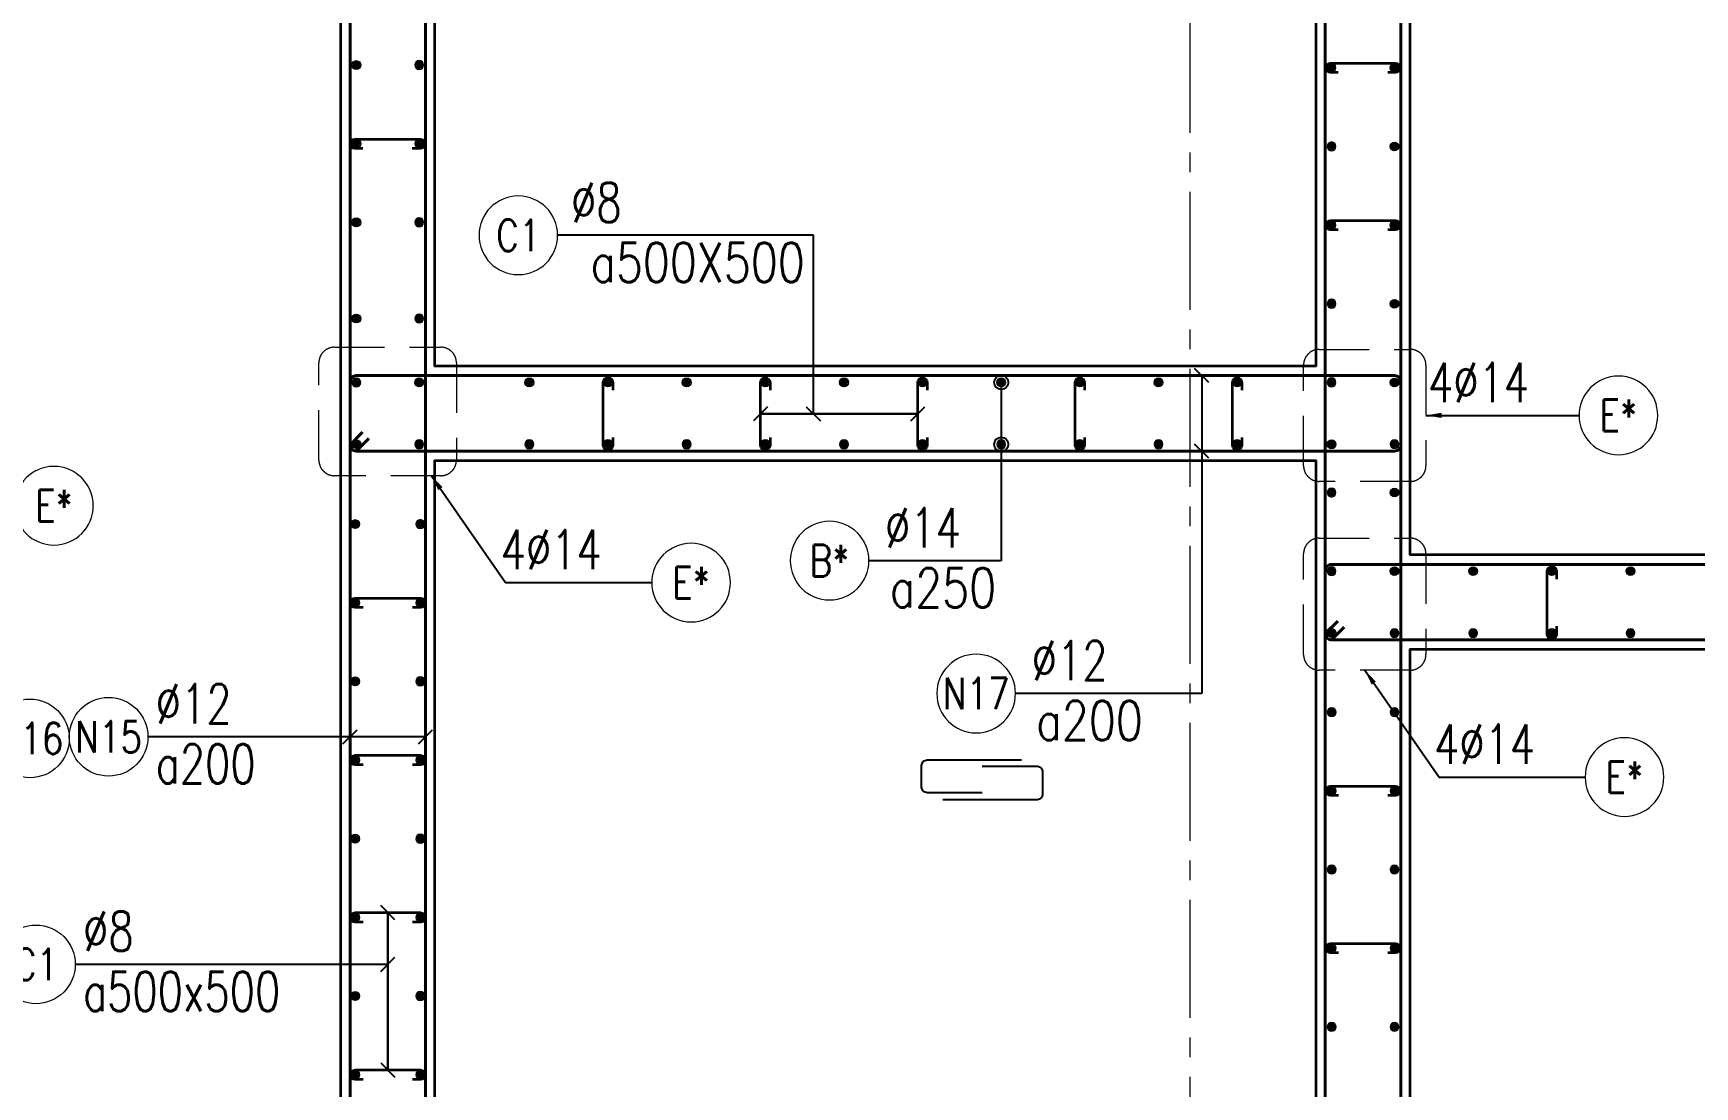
# Model space of a CAD drawing. Header units: millimetres. Extents: x 944027 to 981803, y -83026 to 82675.
# Drawn here: x 953795 to 959076, y -62476 to -59127 of the extents above; entities that cross this region are included whole.
import ezdxf
from ezdxf.enums import TextEntityAlignment as Align

# ---------------------------------------------------------------- set-up
doc = ezdxf.new("R2010")
doc.units = ezdxf.units.MM
doc.header["$MEASUREMENT"] = 0
doc.linetypes.add('HIDDEN2', pattern=[4.7625, 3.175, -1.5875])
doc.linetypes.add('HT_Grid$0$CENTER2', pattern=[1.125, 0.75, -0.125, 0.125, -0.125])
doc.layers.get('0').update_dxf_attribs({"lineweight": 20})
for name, color, linetype, lineweight in [('HT_Grid$0$NDC_S_AXIS', 5, 'HT_Grid$0$CENTER2', 13), ('KC-LEADER', 153, 'Continuous', 18), ('KC-THEP', 6, 'Continuous', 40), ('NDC_S_DIM', 1, 'Continuous', 15), ('NDC_S_HIDDEN', 8, 'HIDDEN2', 13), ('NDC_S_LEADER', 1, 'Continuous', 15), ('NDC_S_REBAR', 4, 'Continuous', 35), ('NDC_S_STIRRUP', 4, 'Continuous', 40), ('NDC_S_VN TEXT', 7, 'Continuous', 20), ('NDC_S_WALL', 6, 'Continuous', 35)]:
    doc.layers.add(name, color=color, linetype=linetype, lineweight=lineweight)
doc.layers.add('Leader', color=6, linetype='Continuous')
doc.layers.add('Ligature', color=1, linetype='Continuous')
doc.styles.add('NDC_ARIAL', font='arial.ttf', dxfattribs={"width": 0.85})
doc.styles.add('NDC_DIM', font='', dxfattribs={"width": 0.75})
doc.styles.add('NDC_EN TXT', font='romans.shx', dxfattribs={"width": 0.8})
doc.styles.get('NDC_DIM').set_extended_font_data('Dotum')
doc.dimstyles.new('NDC_1-50', dxfattribs={"dimscale": 50, "dimtxt": 2.5, "dimasz": 1, "dimexe": 1.5, "dimexo": 0, "dimgap": 0.8, "dimtad": 1, "dimdec": 0, "dimdsep": 46, "dimtxsty": 'NDC_ARIAL', "dimblk": 'DIMMARK', "dimcen": 49999.938995, "dimdle": 1.5, "dimclrd": 1, "dimclre": 1, "dimclrt": 3, "dimadec": 0, "dimazin": 0, "dimtfac": 1, "dimtdec": 0, "dimtix": 1, "dimtmove": 2, "dimatfit": 3, "dimfxl": 1, "dimarcsym": 0})
doc.dimstyles.new('NDC_dim_30', dxfattribs={"dimscale": 30, "dimtxt": 2.5, "dimasz": 1.5, "dimexe": 1.5, "dimexo": 2.5, "dimgap": 1, "dimtad": 1, "dimdec": 0, "dimzin": 0, "dimdsep": 46, "dimtxsty": 'NDC_DIM', "dimblk": 'DIMMARK', "dimcen": 0.09, "dimdle": 1.2, "dimclrd": 1, "dimclre": 1, "dimclrt": 3, "dimadec": 0, "dimazin": 0, "dimtfac": 1, "dimtdec": 0, "dimtix": 1, "dimtofl": 0, "dimtmove": 0, "dimatfit": 3, "dimfxl": 6, "dimfxlon": 1, "dimtolj": 1, "dimtzin": 0, "dimarcsym": 0})

# ---------------------------------------------------------------- blocks, each defined once
blk = doc.blocks.new('THEP')
at = {"layer": 'KC-LEADER', "color": 6}
blk.add_circle((0, 0), 14, dxfattribs=at)
at = {"layer": 'KC-THEP'}
for p, q in [((-14, 0), (14, 0)), ((9.9, 9.9), (-9.9, -9.9)), ((-9.9, 9.9), (9.9, -9.9)), ((0, 14), (0, -14))]:
    blk.add_line(p, q, dxfattribs=at)
blk = doc.blocks.new('*U13')
blk.add_circle((-2.5, 0), 2.5)
at = {"layer": 'NDC_S_VN TEXT', "color": 3, "style": 'NDC_EN TXT', "width": 0.75}
blk.add_attdef('DK1', (0.5, 0.85), '', height=2.5, dxfattribs=at)
at = {"layer": 'NDC_S_VN TEXT', "color": 7, "style": 'NDC_EN TXT', "width": 0.8}
blk.add_attdef('SH2', text='', height=2, dxfattribs=at).set_placement((-2.5, 0), align=Align.MIDDLE)
blk = doc.blocks.new('DIMMARK')
at = {"layer": 'NDC_S_DIM', "color": 1}
blk.add_line((-1.5, 0), (1, 0), dxfattribs=at)
at = {"layer": 'NDC_S_DIM', "color": 2, "const_width": 0.1}
blk.add_lwpolyline([(-0.42, -0.42), (0.42, 0.42)], dxfattribs=at)
blk = doc.blocks.new('*U11')
blk.add_circle((-2.5, 0), 2.5)
at = {"layer": 'NDC_S_VN TEXT', "color": 3, "style": 'NDC_EN TXT', "width": 0.75}
for tag, p in [('DK1', (0.5, 0.85)), ('KC1', (0.5, -2.97))]:
    blk.add_attdef(tag, p, '', height=2.5, dxfattribs=at)
at = {"layer": 'NDC_S_VN TEXT', "color": 7, "style": 'NDC_EN TXT', "width": 0.8}
blk.add_attdef('SH2', text='', height=2, dxfattribs=at).set_placement((-2.5, 0), align=Align.MIDDLE)
blk = doc.blocks.new('*U12')
blk.add_circle((-2.5, 0), 2.5)
at = {"layer": 'NDC_S_VN TEXT', "color": 3, "style": 'NDC_EN TXT', "width": 0.75}
for tag, p in [('DK1', (0.5, 0.85)), ('KC1', (0.5, -2.97))]:
    blk.add_attdef(tag, p, '', height=2.5, dxfattribs=at)
at = {"layer": 'NDC_S_VN TEXT', "color": 7, "style": 'NDC_EN TXT', "width": 0.8}
blk.add_attdef('SH2', text='', height=2, dxfattribs=at).set_placement((-2.5, 0), align=Align.MIDDLE)
blk = doc.blocks.new('*U10')
blk.add_circle((2.5, 0), 2.5)
at = {"layer": 'NDC_S_VN TEXT', "color": 3, "style": 'NDC_EN TXT'}
for tag, width, p in [('DK2', 0.75, (-0.85, 0.85)), ('KC2', 0.8, (-0.85, -2.97))]:
    blk.add_attdef(tag, text='', height=2.5, dxfattribs=dict(at, width=width)).set_placement(p, align=Align.RIGHT)
at = {"layer": 'NDC_S_VN TEXT', "color": 7, "style": 'NDC_EN TXT', "width": 0.8}
blk.add_attdef('SH3', text='', height=2, dxfattribs=at).set_placement((2.5, 0), align=Align.MIDDLE)
blk = doc.blocks.new('A$C72321851')
at = {"layer": 'Ligature'}
for points in [[(-60.9, -129.3), (-60.9, 170.9, -0.414214), (-43.3, 188.5), (25.8, 188.5, -0.414214), (43.4, 170.9), (43.4, -4.3)], [(-39.7, -4.3), (-39.7, -179.5, 0.414214), (-22.1, -197.1), (47, -197.1, 0.414214), (64.6, -179.5), (64.6, 120.7)]]:
    blk.add_lwpolyline(points, format="xyb", dxfattribs=at)

msp = doc.modelspace()

# ---------------------------------------------------------------- linework, layer by layer
msp.add_circle((953784.1, -61368.6), 125)
at = {"layer": 'HT_Grid$0$NDC_S_AXIS', "ltscale": 500}
msp.add_line((957471.5, -68444), (957471.5, -56167.9), dxfattribs=at)
at = {"layer": 'NDC_S_HIDDEN', "ltscale": 50}
for points in [[(954752.5, -60125.1), (955089.7, -60125.1, -0.414214), (955139.7, -60175.1), (955139.7, -60483.7, -0.414214), (955089.7, -60533.7), (954752.5, -60533.7, -0.414214), (954702.5, -60483.7), (954702.5, -60175.1, -0.414214)], [(957882.5, -60132), (958171.5, -60132, -0.414214), (958221.5, -60182), (958221.5, -60501.7, -0.414214), (958171.5, -60551.7), (957882.5, -60551.7, -0.414214), (957832.5, -60501.7), (957832.5, -60182, -0.414214)], [(957882.5, -60732), (958171.5, -60732, -0.414214), (958221.5, -60782), (958221.5, -61101.7, -0.414214), (958171.5, -61151.7), (957882.5, -61151.7, -0.414214), (957832.5, -61101.7), (957832.5, -60782, -0.414214)]]:
    msp.add_lwpolyline(points, format="xyb", close=True, dxfattribs=at)
at = {"layer": 'NDC_S_REBAR'}
for points in [[(957942.9, -59252), (957917.9, -59252, -1), (957917.9, -59222), (958124.9, -59222, -1), (958124.9, -59252), (958099.9, -59252)], [(954842, -59493.5), (954817, -59493.5, -1), (954817, -59463.5), (955024.1, -59463.5, -1), (955024.1, -59493.5), (954999.1, -59493.5)], [(957942.9, -59752), (957917.9, -59752, -1), (957917.9, -59722), (958124.9, -59722, -1), (958124.9, -59752), (958099.9, -59752)], [(955636.5, -60412), (955636.5, -60437, -1), (955606.5, -60437), (955606.5, -60237, -1), (955636.5, -60237), (955636.5, -60262)], [(956136.5, -60412), (956136.5, -60437, -1), (956106.5, -60437), (956106.5, -60237, -1), (956136.5, -60237), (956136.5, -60262)], [(956636.5, -60412), (956636.5, -60437, -1), (956606.5, -60437), (956606.5, -60237, -1), (956636.5, -60237), (956636.5, -60262)], [(957136.5, -60412), (957136.5, -60437, -1), (957106.5, -60437), (957106.5, -60237, -1), (957136.5, -60237), (957136.5, -60262)], [(957636.5, -60412), (957636.5, -60437, -1), (957606.5, -60437), (957606.5, -60237, -1), (957636.5, -60237), (957636.5, -60262)], [(958636.5, -61012), (958636.5, -61037, -1), (958606.5, -61037), (958606.5, -60837, -1), (958636.5, -60837), (958636.5, -60862)], [(954843, -60952.3), (954818, -60952.3, -1), (954818, -60922.3), (955025, -60922.3, -1), (955025, -60952.3), (955000, -60952.3)], [(954843, -61452.3), (954818, -61452.3, -1), (954818, -61422.3), (955025, -61422.3, -1), (955025, -61452.3), (955000, -61452.3)], [(957943, -61550.4), (957918, -61550.4, -1), (957918, -61520.4), (958125, -61520.4, -1), (958125, -61550.4), (958100, -61550.4)], [(954843, -61952.3), (954818, -61952.3, -1), (954818, -61922.3), (955025, -61922.3, -1), (955025, -61952.3), (955000, -61952.3)], [(957943, -62050.4), (957918, -62050.4, -1), (957918, -62020.4), (958125, -62020.4, -1), (958125, -62050.4), (958100, -62050.4)], [(954843, -62452.3), (954818, -62452.3, -1), (954818, -62422.3), (955025, -62422.3, -1), (955025, -62452.3), (955000, -62452.3)]]:
    msp.add_lwpolyline(points, format="xyb", dxfattribs=at)
at = {"layer": 'NDC_S_STIRRUP'}
for points in [[(955001.5, -64995.4), (955041.5, -65035.4, -0.414214), (955021.5, -65055.4), (954821.5, -65055.4, -0.414214), (954801.5, -65035.4), (954801.5, -57835.4, -0.414214), (954821.5, -57815.4), (955021.5, -57815.4, -0.414214), (955041.5, -57835.4), (955041.5, -65035.4, -0.414214), (955021.5, -65055.4), (954981.5, -65015.4)], [(958101.5, -66895.4), (958141.5, -66935.4, -0.414214), (958121.5, -66955.4), (957921.5, -66955.4, -0.414214), (957901.5, -66935.4), (957901.5, -57835.4, -0.414214), (957921.5, -57815.4), (958121.5, -57815.4, -0.414214), (958141.5, -57835.4), (958141.5, -66935.4, -0.414214), (958121.5, -66955.4), (958081.5, -66915.4)], [(954861.5, -60415.4), (954821.5, -60455.4, -0.414214), (954801.5, -60435.4), (954801.5, -60235.4, -0.414214), (954821.5, -60215.4), (958121.5, -60215.4, -0.414214), (958141.5, -60235.4), (958141.5, -60435.4, -0.414358), (958121.5, -60455.4), (954821.5, -60455.4, -0.414214), (954801.5, -60435.4), (954841.5, -60395.4)], [(957961.5, -61015.4), (957921.5, -61055.4, -0.414214), (957901.5, -61035.4), (957901.5, -60835.4, -0.414214), (957921.5, -60815.4), (961121.5, -60815.4, -0.414214), (961141.5, -60835.4), (961141.5, -61035.4, -0.414358), (961121.5, -61055.4), (957921.5, -61055.4, -0.414214), (957901.5, -61035.4), (957941.5, -60995.4)]]:
    msp.add_lwpolyline(points, format="xyb", dxfattribs=at)
at = {"layer": 'NDC_S_WALL', "ltscale": 10}
for points in [[(958171.5, -66485.4), (958171.5, -61085.4), (960871.5, -61085.4), (960871.5, -61735.4), (961171.5, -61735.4), (961171.5, -57785.4), (960071.5, -57785.4), (960071.5, -58285.4), (960871.5, -58285.4), (960871.5, -60785.4), (958171.5, -60785.4), (958171.5, -58285.4), (958971.5, -58285.4), (958971.5, -57785.4), (956922.7, -57785.4), (956922.7, -58285.4), (957871.5, -58285.4), (957871.5, -60185.4), (955071.5, -60185.4), (955071.5, -58285.4), (956121.5, -58285.4), (956121.5, -57785.4), (954771.5, -57785.4), (954771.5, -64885.4)], [(955071.5, -65085.4), (955071.5, -60485.4), (957871.5, -60485.4), (957871.5, -66485.4)]]:
    msp.add_lwpolyline(points, dxfattribs=at)

# ---------------------------------------------------------------- block references
at = {"layer": 'KC-THEP'}
for p, rotation in [((954821.5, -59228.5), 189.6685644363809), ((958121.5, -59237.3), 9.66856443638095), ((954821.5, -59478.5), 189.6685644363809), ((958121.5, -59487.3), 9.66856443638095), ((954821.5, -59728.5), 189.6685644363809), ((958121.5, -59737.3), 9.66856443638095), ((958121.5, -59987.3), 9.66856443638095), ((954821.5, -60034.2), 189.6685644363809), ((955021.5, -60237), 189.6685644363809), ((955371.5, -60237), 189.6685644363809), ((955621.5, -60237), 189.6685644363809), ((955871.5, -60237), 189.6685644363809), ((956121.5, -60237), 189.6685644363809), ((956371.5, -60237), 189.6685644363809), ((956621.5, -60237), 189.6685644363809), ((956871.5, -60237), 189.6685644363809), ((957121.5, -60237), 189.6685644363809), ((957371.5, -60237), 189.6685644363809), ((957621.5, -60237), 189.6685644363809), ((958121.5, -60237.3), 9.66856443638095), ((954821.5, -60433.6), 189.6685644363809), ((957921.5, -60433.9), 9.668564436380898), ((958121.5, -60587), 189.6685644363809), ((954818, -60687.3), 189.6685644363809), ((958121.5, -60837), 189.6685644363809), ((958371.5, -60837), 189.6685644363809), ((958621.5, -60837), 189.6685644363809), ((958871.5, -60837), 189.6685644363809), ((954818, -60937.3), 189.6685644363809), ((957921.5, -61033.6), 189.6685644363809), ((954818, -61187.3), 189.6685644363809), ((954818, -61437.3), 189.6685644363809), ((954818, -61687.3), 189.6685644363809), ((954818, -61937.3), 189.6685644363809), ((954818, -62187.3), 189.6685644363809), ((954818, -62437.3), 189.6685644363809)]:
    msp.add_blockref('THEP', p, dxfattribs=dict(at, rotation=rotation))
at = {"layer": 'KC-THEP', "xscale": -1}
for p, rotation in [((955021.5, -59228.2), 350.3314355636191), ((957921.5, -59237), 170.331435563619), ((955021.5, -59478.2), 350.3314355636191), ((957921.5, -59487), 170.331435563619), ((955021.5, -59728.2), 350.3314355636191), ((957921.5, -59737), 170.331435563619), ((957921.5, -59987), 170.331435563619), ((955021.5, -60033.9), 350.3314355636191), ((954821.5, -60237.3), 350.3314355636191), ((957921.5, -60237), 170.331435563619), ((955021.5, -60433.9), 350.3314355636191), ((955371.5, -60433.9), 350.3314355636191), ((955621.5, -60433.9), 350.3314355636191), ((955871.5, -60433.9), 350.3314355636191), ((956121.5, -60433.9), 350.3314355636191), ((956371.5, -60433.9), 350.3314355636191), ((956621.5, -60433.9), 350.3314355636191), ((956871.5, -60433.9), 350.3314355636191), ((957121.5, -60433.9), 350.3314355636191), ((957371.5, -60433.9), 350.3314355636191), ((957621.5, -60433.9), 350.3314355636191), ((958121.5, -60433.6), 170.331435563619), ((957921.5, -60587.3), 350.3314355636191), ((955025, -60687.3), 170.331435563619), ((957921.5, -60837.3), 350.3314355636191), ((955025, -60937.3), 170.331435563619), ((958121.5, -61033.9), 350.3314355636191), ((958371.5, -61033.9), 350.3314355636191), ((958621.5, -61033.9), 350.3314355636191), ((958871.5, -61033.9), 350.3314355636191), ((955025, -61187.3), 170.331435563619), ((957921.6, -61285.4), 350.3314355636191), ((958121.6, -61285.4), 350.3314355636191), ((955025, -61437.3), 170.331435563619), ((957921.6, -61535.4), 350.3314355636191), ((958121.6, -61535.4), 350.3314355636191), ((955025, -61687.3), 170.331435563619), ((957921.6, -61785.4), 350.3314355636191), ((958121.6, -61785.4), 350.3314355636191), ((955025, -61937.3), 170.331435563619), ((957921.6, -62035.4), 350.3314355636191), ((958121.6, -62035.4), 350.3314355636191), ((955025, -62187.3), 170.331435563619), ((957921.6, -62285.4), 350.3314355636191), ((958121.6, -62285.4), 350.3314355636191), ((955025, -62437.3), 170.331435563619)]:
    msp.add_blockref('THEP', p, dxfattribs=dict(at, rotation=rotation))
at = {"layer": 'Leader', "xscale": -1, "rotation": 270.0000000000001}
msp.add_blockref('A$C72321851', (956815.4, -61501.5), dxfattribs=at)
at = {"layer": 'NDC_S_VN TEXT'}
ref = msp.add_blockref('*U10', (955461.5, -59769.6), dxfattribs=dict(at, xscale=-50, yscale=50, zscale=50))
ref.add_attrib('SH3', 'C1', dxfattribs={"color": 7, "height": 100, "style": 'NDC_EN TXT', "width": 0.8}).set_placement((955336.5, -59769.6), align=Align.MIDDLE)
ref.add_attrib('DK2', '%%c8', dxfattribs={"color": 3, "height": 125, "style": 'NDC_EN TXT', "width": 0.75}).set_placement((955664.7, -59727.4), align=Align.RIGHT)
ref.add_attrib('KC2', 'a500X500', dxfattribs={"color": 3, "height": 125, "style": 'NDC_EN TXT', "width": 0.8}).set_placement((956246.8, -59918.3), align=Align.RIGHT)
ref = msp.add_blockref('*U13', (958708.3, -60341.9), dxfattribs=dict(at, xscale=-50, yscale=50, zscale=50))
ref.add_attrib('SH2', 'E*', dxfattribs={"color": 7, "height": 100, "style": 'NDC_EN TXT', "width": 0.8}).set_placement((958833.3, -60341.9), align=Align.MIDDLE)
ref.add_attrib('DK1', '4%%C14', (958227.9, -60299.6), dxfattribs={"color": 3, "height": 125, "style": 'NDC_EN TXT', "width": 0.75})
ref = msp.add_blockref('*U13', (953735.5, -60629), dxfattribs=dict(at, xscale=-50, yscale=50, zscale=50))
ref.add_attrib('SH2', 'E*', dxfattribs={"color": 7, "height": 100, "style": 'NDC_EN TXT', "width": 0.8}).set_placement((953860.5, -60629), align=Align.MIDDLE)
ref.add_attrib('DK1', '4%%C14', (953255.1, -60586.7), dxfattribs={"color": 3, "height": 125, "style": 'NDC_EN TXT', "width": 0.75})
ref = msp.add_blockref('*U10', (956450.9, -60803.6), dxfattribs=dict(at, xscale=-50, yscale=50, zscale=50))
ref.add_attrib('SH3', 'B*', dxfattribs={"color": 7, "height": 100, "style": 'NDC_EN TXT', "width": 0.8}).set_placement((956325.9, -60803.6), align=Align.MIDDLE)
ref.add_attrib('DK2', '%%C14', dxfattribs={"color": 3, "height": 125, "style": 'NDC_EN TXT', "width": 0.75}).set_placement((956743.4, -60761.3), align=Align.RIGHT)
ref.add_attrib('KC2', 'a250', dxfattribs={"color": 3, "height": 125, "style": 'NDC_EN TXT', "width": 0.8}).set_placement((956855.3, -60952.2), align=Align.RIGHT)
ref = msp.add_blockref('*U13', (955760.7, -60873.4), dxfattribs=dict(at, xscale=-50, yscale=50, zscale=50))
ref.add_attrib('SH2', 'E*', dxfattribs={"color": 7, "height": 100, "style": 'NDC_EN TXT', "width": 0.8}).set_placement((955885.7, -60873.4), align=Align.MIDDLE)
ref.add_attrib('DK1', '4%%C14', (955280.3, -60831.1), dxfattribs={"color": 3, "height": 125, "style": 'NDC_EN TXT', "width": 0.75})
ref = msp.add_blockref('*U10', (956916.8, -61226), dxfattribs=dict(at, xscale=-50, yscale=50, zscale=50))
ref.add_attrib('SH3', 'N17', dxfattribs={"color": 7, "height": 100, "style": 'NDC_EN TXT', "width": 0.8}).set_placement((956791.8, -61226), align=Align.MIDDLE)
ref.add_attrib('DK2', '%%C12', dxfattribs={"color": 3, "height": 125, "style": 'NDC_EN TXT', "width": 0.75}).set_placement((957209.3, -61183.7), align=Align.RIGHT)
ref.add_attrib('KC2', 'a200', dxfattribs={"color": 3, "height": 125, "style": 'NDC_EN TXT', "width": 0.8}).set_placement((957321.2, -61374.6), align=Align.RIGHT)
at = {"layer": 'NDC_S_VN TEXT', "xscale": 50, "yscale": 50, "zscale": 50}
for name, p, values in [('*U11', (954159.1, -61363.4), {'SH2': 'N15', 'DK1': '%%C12', 'KC1': 'a200'}), ('*U12', (953928.2, -62086.6), {'SH2': 'C1', 'DK1': '%%c8', 'KC1': 'a500x500'})]:
    msp.add_blockref(name, p, dxfattribs=at).add_auto_attribs(values)
at = {"layer": 'NDC_S_VN TEXT'}
ref = msp.add_blockref('*U13', (958727.5, -61491.4), dxfattribs=dict(at, xscale=-50, yscale=50, zscale=50))
ref.add_attrib('SH2', 'E*', dxfattribs={"color": 7, "height": 100, "style": 'NDC_EN TXT', "width": 0.8}).set_placement((958852.5, -61491.4), align=Align.MIDDLE)
ref.add_attrib('DK1', '4%%C14', (958247.1, -61449.2), dxfattribs={"color": 3, "height": 125, "style": 'NDC_EN TXT', "width": 0.75})

# ---------------------------------------------------------------- texts
at = {"layer": 'NDC_S_VN TEXT', "color": 7, "style": 'NDC_EN TXT', "width": 0.8}
msp.add_attdef('N16', text='3', height=100, dxfattribs=at).set_placement((953784.1, -61368.6), align=Align.MIDDLE)

# ---------------------------------------------------------------- leaders
at = {"layer": 'NDC_S_LEADER'}
for points, dimstyle, override in [([(956274.4, -60337), (956274.4, -59769.6), (955461.5, -59769.6)], 'NDC_dim_30', {"dimtad": 0, "dimldrblk": 'Oblique'}), ([(957508.6, -60215.4), (957508.6, -61226.2), (956916.8, -61226.2)], 'NDC_dim_30', {"dimtad": 0, "dimldrblk": 'Oblique'}), ([(956871.5, -60237), (956871.5, -60803.8), (956450.9, -60803.8)], 'NDC_dim_30', {"dimgap": 1, "dimtad": 0, "dimldrblk": 'Origin'}), ([(956106.5, -60337), (956606.5, -60337)], 'NDC_dim_30', {"dimtad": 0, "dimldrblk": 'Oblique'}), ([(956606.5, -60337), (956106.5, -60337)], 'NDC_dim_30', {"dimtad": 0, "dimldrblk": 'Oblique'}), ([(958221.5, -60341.9), (958708.3, -60341.9)], 'NDC_1-50', {"dimgap": 0.8, "dimtad": 0}), ([(956871.5, -60433.9), (956871.5, -60803.8), (956450.9, -60803.8)], 'NDC_dim_30', {"dimgap": 1, "dimtad": 0, "dimldrblk": 'Origin'}), ([(957508.6, -60455.4), (957508.6, -61226.2), (956916.8, -61226.2)], 'NDC_dim_30', {"dimtad": 0, "dimldrblk": 'Oblique'}), ([(955060.2, -60533.7), (955296.2, -60873.4), (955760.7, -60873.4)], 'NDC_1-50', {"dimgap": 0.8, "dimtad": 0}), ([(958027, -61151.7), (958263, -61491.4), (958727.5, -61491.4)], 'NDC_1-50', {"dimgap": 0.8, "dimtad": 0}), ([(955041.5, -61363.6), (954159.1, -61363.6)], 'NDC_dim_30', {"dimtad": 0, "dimldrblk": 'Oblique'}), ([(954801.5, -61363.6), (954159.1, -61363.6)], 'NDC_dim_30', {"dimtad": 0, "dimldrblk": 'Oblique'}), ([(954921.5, -61922.3), (954921.5, -62422.3)], 'NDC_dim_30', {"dimtad": 0, "dimldrblk": 'Oblique'}), ([(954921.5, -62422.3), (954921.5, -61922.3)], 'NDC_dim_30', {"dimtad": 0, "dimldrblk": 'Oblique'}), ([(954921.5, -62086.6), (953928.2, -62086.6)], 'NDC_dim_30', {"dimtad": 0, "dimldrblk": 'Oblique'})]:
    msp.add_leader(points, dimstyle=dimstyle, override=override, dxfattribs=at)

doc.saveas('drawing.dxf')
